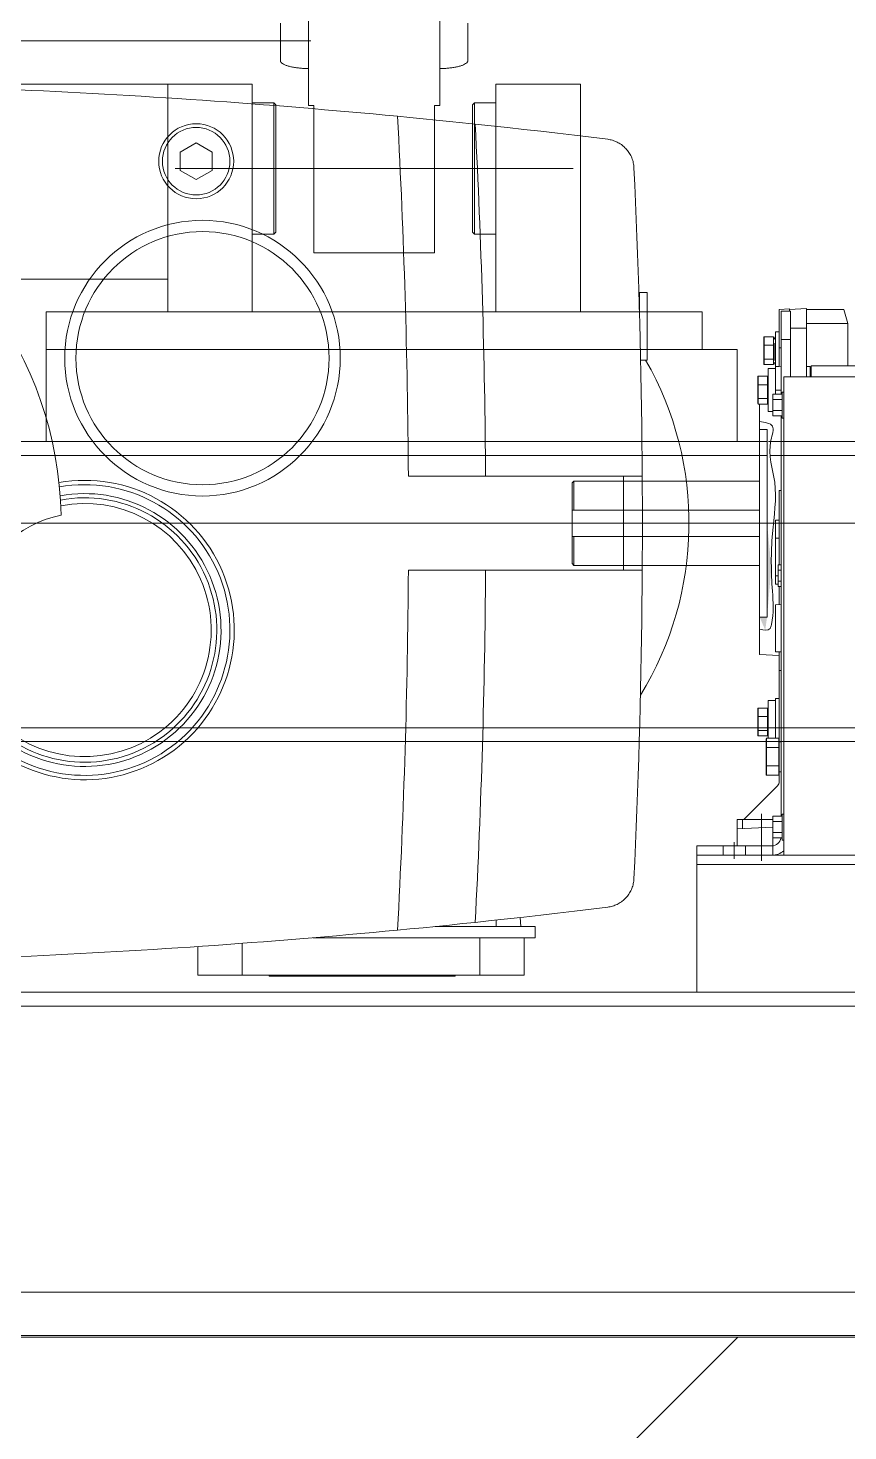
# Model space of a CAD drawing. Header units: millimetres. Extents: x 51154 to 151340, y -24069 to 30962.
# Drawn here: x 107887 to 108324, y -3900 to -3152 of the extents above; entities that cross this region are included whole.
import ezdxf

# ---------------------------------------------------------------- set-up
doc = ezdxf.new("R2010")
doc.units = ezdxf.units.MM
doc.linetypes.add('IMPORT-CENTER _5_', pattern=[10160, 6350, -1270, 1270, -1270])
for name, color, linetype, lineweight, true_color in [('_____KCI_M_1_Centerlines-1', 9, 'IMPORT-CENTER _5_', 9, 0x808080), ('Ломаная-1-1', 9, 'Continuous', 9, 0x808080), ('Ломаная-1-4', 9, 'IMPORT-CENTER _5_', 9, 0x808080), ('Партер_ТХ_для_Разрез_dwg _2_-1', 9, 'Continuous', 9, 0x808080)]:
    doc.layers.add(name, color=color, linetype=linetype, lineweight=lineweight, true_color=true_color)
for name, color, linetype, lineweight in [('Стены', 7, 'Continuous', 9), ('Структура _1_', 7, 'Continuous', 18), ('Штриховка разреза-2', 7, 'Continuous', 9)]:
    doc.layers.add(name, color=color, linetype=linetype, lineweight=lineweight)

# ---------------------------------------------------------------- blocks, each defined once
blk = doc.blocks.new('Партер_ТХ_для_Разрез_dwg_A$C1291ba09-8380813-Разрез 1-1')
at = {"layer": 'Ломаная-1-1'}
for p, q in [((108281.31, -3372.49), (107128.31, -3372.49)), ((108447.55, -3372.49), (108282.06, -3372.49)), ((107128.31, -3379.89), (108281.31, -3379.89)), ((108282.89, -3379.89), (108446.73, -3379.89)), ((106842.77, -3532.49), (108621.4, -3532.49)), ((106842.77, -3666.13), (108621.4, -3666.13)), ((106960.21, -3826.03), (108442.4, -3826.03)), ((106704.81, -3849.18), (108704.81, -3849.18))]:
    blk.add_line(p, q, dxfattribs=at)
at = {"layer": 'Ломаная-1-1', "flags": 128}
blk.add_lwpolyline([(107896.72, -3323.39), (108265.31, -3323.39), (108265.31, -3372.5), (107896.72, -3372.5)], close=True, dxfattribs=at)
blk.add_lwpolyline([(106842.77, -3673.53), (108621.4, -3673.53), (108621.4, -3525.09), (106842.77, -3525.09)], dxfattribs=at)
blk = doc.blocks.new('Партер_ТХ_для_Разрез_dwg_A$C23c36a71-8380815-Разрез 1-1')
at = {"layer": 'Ломаная-1-4'}
h = blk.add_hatch(color=256, dxfattribs=at)
h.paths.add_polyline_path([(108281.31, -3466.03), (108283.61, -3439.39), (108281.31, -3416.03)], flags=0)
h.paths.add_polyline_path([(108280.34, -3473), (108281.31, -3466.03), (108277.31, -3466.03)], flags=0)
at = {"layer": '_____KCI_M_1_Centerlines-1'}
blk.add_line((107678.69, -3416.03), (108439.31, -3416.03), dxfattribs=at)
at = {"layer": 'Ломаная-1-1'}
for p, q in [((108302.31, -3301.56), (108293.31, -3302.03)), ((108302.31, -3312.03), (108293.81, -3312.03)), ((108285.01, -3317.53), (108285.81, -3317.53)), ((108293.81, -3318.03), (108293.81, -3338.03)), ((108288.81, -3322.43), (108287.81, -3322.43)), ((108285.81, -3330.53), (108285.01, -3330.53)), ((108285.81, -3332.53), (108285.81, -3345.03)), ((108304.31, -3335.53), (108304.81, -3335.03)), ((108276.31, -3342.24), (108276.31, -3349.46)), ((108284.31, -3350.14), (108284.31, -3355.92)), ((108276.51, -3352.47), (108281.61, -3352.47)), ((108177.31, -3423.03), (108177.31, -3409.03)), ((108287.31, -3444.11), (108285.81, -3444.03)), ((108287.31, -3441.14), (108288.81, -3441.14)), ((108287.31, -3446.92), (108288.81, -3446.92)), ((108287.81, -3449.81), (108287.81, -3459.43)), ((108288.81, -3494.64), (108287.81, -3494.64)), ((108276.51, -3514.59), (108281.61, -3514.59)), ((108288.81, -3532.53), (108287.81, -3532.53)), ((108287.81, -3548.53), (108288.81, -3548.53)), ((108286.93, -3555.98), (108268.87, -3574.03)), ((108268.15, -3574.03), (108268.15, -3578.85)), ((108278.31, -3571.03), (108278.31, -3596.03)), ((108257.81, -3588.03), (108257.81, -3593.03)), ((108263.81, -3586.03), (108263.81, -3595.03)), ((108269.81, -3588.03), (108269.81, -3593.03))]:
    blk.add_line(p, q, dxfattribs=at)
at = {"layer": 'Ломаная-1-1', "flags": 128}
for points in [[(108287.81, -3332.43), (108287.81, -3322.43), (108287.81, -3302.03), (108293.31, -3301.74), (108293.31, -3302.03), (108293.31, -3303.03)], [(108288.81, -3347.26), (108288.81, -3318.03), (108293.81, -3318.03), (108293.81, -3303.03), (108288.81, -3303.03), (108288.81, -3318.03)], [(108299.31, -3301.72), (108302.31, -3301.56), (108302.31, -3312.03), (108302.31, -3338.03)], [(108302.31, -3302.03), (108322.31, -3302.03), (108324.31, -3309.5)], [(108302.31, -3309.5), (108324.31, -3309.5), (108324.31, -3332.03)], [(108279.51, -3321.24), (108279.51, -3316.82), (108279.71, -3316.59), (108279.71, -3321.16), (108284.81, -3321.16), (108284.81, -3328.6), (108285.01, -3328.46), (108285.01, -3326.44)], [(108279.71, -3316.59), (108284.81, -3316.59), (108285.01, -3316.82), (108285.01, -3318.06)], [(108285.01, -3320.01), (108285.01, -3321.24), (108284.81, -3321.16), (108284.81, -3316.59)], [(108287.81, -3313.93), (108285.81, -3314.03), (108285.81, -3332.53), (108287.81, -3332.43), (108288.81, -3332.37)], [(108285.01, -3330.46), (108285.01, -3331.24), (108284.81, -3331.47), (108284.81, -3328.6), (108279.71, -3328.6), (108279.71, -3321.16), (108279.51, -3321.24), (108279.51, -3328.46), (108279.51, -3331.24), (108279.71, -3331.47)], [(108279.51, -3328.46), (108279.71, -3328.6), (108279.71, -3331.47), (108284.81, -3331.47)], [(108285.01, -3329.24), (108285.01, -3328.46), (108285.01, -3324.03), (108285.01, -3321.24), (108285.01, -3323.26)], [(108284.31, -3356.53), (108281.81, -3356.53), (108281.81, -3336.89), (108281.81, -3333.53), (108285.81, -3333.53)], [(108302.31, -3332.43), (108304.31, -3332.53), (108304.31, -3338.03)], [(108304.81, -3338.03), (108304.81, -3332.03), (108364.81, -3332.03), (108424.81, -3332.03), (108424.81, -3338.03)], [(108281.81, -3352.24), (108281.61, -3352.47), (108281.61, -3349.6), (108276.51, -3349.6), (108276.51, -3352.47), (108276.31, -3352.24), (108276.31, -3349.46), (108276.51, -3349.6), (108276.51, -3342.16), (108276.31, -3342.24), (108276.31, -3337.82), (108276.51, -3337.59), (108276.51, -3342.16), (108281.61, -3342.16), (108281.61, -3337.59)], [(108276.51, -3337.59), (108281.61, -3337.59), (108281.81, -3337.82)], [(108281.81, -3342.24), (108281.61, -3342.16), (108281.61, -3349.6), (108281.81, -3349.46)], [(108289.31, -3347.26), (108284.31, -3347.26), (108284.31, -3350.14), (108289.31, -3350.14)], [(108288.81, -3345.03), (108285.81, -3345.03), (108285.81, -3347.26)], [(108290.31, -3346.13), (108289.31, -3346.13), (108289.31, -3347.06), (108289.31, -3359.93), (108290.31, -3359.93)], [(108287.81, -3486.58), (108277.31, -3486.03), (108277.31, -3416.03), (108277.31, -3352.47)], [(108289.31, -3358.81), (108284.31, -3358.81), (108284.31, -3355.92), (108289.31, -3355.92)], [(108288.81, -3553.03), (108288.81, -3572.26), (108288.81, -3358.81), (108288.81, -3378.03)], [(108277.31, -3366.03), (108281.31, -3366.03), (108281.31, -3466.03), (108277.31, -3466.03)], [(108178.31, -3393.53), (108177.31, -3394.53), (108177.31, -3409.03), (108277.31, -3409.03)], [(108277.31, -3393.53), (108178.31, -3393.53), (108178.31, -3409.03)], [(108288.81, -3398.53), (108287.81, -3398.53), (108287.81, -3438.26)], [(108287.81, -3414.47), (108285.81, -3414.47), (108285.81, -3424.03)], [(108178.31, -3438.53), (108177.31, -3437.53), (108177.31, -3423.03), (108277.31, -3423.03)], [(108277.31, -3438.53), (108178.31, -3438.53), (108178.31, -3423.03)], [(108287.81, -3423.93), (108285.81, -3424.03), (108285.81, -3444.03), (108285.81, -3448.48), (108287.31, -3448.51)], [(108288.81, -3449.81), (108287.31, -3449.81), (108287.31, -3446.92), (108287.31, -3441.14), (108287.31, -3438.26), (108288.81, -3438.26)], [(108288.81, -3459.37), (108285.81, -3459.53), (108285.81, -3484.53), (108288.81, -3484.69)], [(108287.81, -3484.64), (108287.81, -3494.64), (108287.81, -3553.86)], [(108281.81, -3514.82), (108281.61, -3514.59), (108281.61, -3519.16), (108276.51, -3519.16), (108276.51, -3514.59), (108276.31, -3514.82), (108276.31, -3519.24), (108276.51, -3519.16), (108276.51, -3526.6), (108276.31, -3526.46)], [(108281.81, -3530.72), (108281.81, -3513.89), (108281.81, -3510.53), (108285.81, -3510.53)], [(108285.81, -3530.72), (108285.81, -3509.53), (108287.81, -3509.43)], [(108276.31, -3519.24), (108276.31, -3526.46), (108276.31, -3529.24)], [(108281.81, -3519.24), (108281.61, -3519.16), (108281.61, -3526.6), (108281.81, -3526.46)], [(108276.31, -3529.24), (108276.51, -3529.47), (108281.61, -3529.47)], [(108276.51, -3529.47), (108276.51, -3526.6), (108281.61, -3526.6), (108281.61, -3529.47), (108281.81, -3529.24)], [(108280.81, -3545.32), (108280.81, -3535.74), (108280.81, -3530.95), (108281.01, -3530.72)], [(108280.81, -3535.74), (108281.01, -3535.62), (108281.01, -3530.72), (108287.61, -3530.72), (108287.81, -3530.95), (108287.81, -3535.74), (108287.81, -3545.32), (108287.81, -3550.12)], [(108287.81, -3535.74), (108287.61, -3535.62), (108281.01, -3535.62), (108281.01, -3545.44), (108280.81, -3545.32), (108280.81, -3550.12), (108281.01, -3550.35), (108287.61, -3550.35), (108287.81, -3550.12)], [(108281.01, -3550.35), (108281.01, -3545.44), (108287.61, -3545.44), (108287.61, -3535.62), (108287.61, -3530.72)], [(108287.61, -3550.35), (108287.61, -3545.44), (108287.81, -3545.32)], [(108287.81, -3553.86), (108287.75, -3554.44), (108287.58, -3555), (108287.3, -3555.52), (108286.93, -3555.98)], [(108284.31, -3593.03), (108284.31, -3574.03), (108268.15, -3574.03), (108265.31, -3574.03), (108265.31, -3579)], [(108284.31, -3575.14), (108284.31, -3572.26), (108289.31, -3572.26)], [(108284.31, -3580.92), (108284.31, -3575.14), (108289.31, -3575.14)], [(108290.31, -3571.13), (108289.31, -3571.13), (108289.31, -3578.03), (108289.31, -3584.93), (108290.31, -3584.93)], [(108265.31, -3588.03), (108265.31, -3579), (108284.31, -3578)], [(108289.31, -3583.81), (108284.31, -3583.81), (108284.31, -3580.92), (108289.31, -3580.92)], [(108283.81, -3593.03), (108243.81, -3593.03), (108243.81, -3588.03), (108283.81, -3588.03)], [(108265.31, -3593.03), (108364.81, -3593.03), (108464.31, -3593.03)]]:
    blk.add_lwpolyline(points, dxfattribs=at)
for points in [[(108290.31, -3593.03), (108290.31, -3338.03), (108296.31, -3338.03), (108433.31, -3338.03), (108439.31, -3338.03), (108439.31, -3593.03), (108433.31, -3593.03), (108296.31, -3593.03)], [(108485.81, -3593.03), (108243.81, -3593.03), (108243.81, -3598.03), (108485.81, -3598.03)], [(108485.81, -3598.03), (108243.81, -3598.03), (108243.81, -3666.03), (108485.81, -3666.03)]]:
    blk.add_lwpolyline(points, close=True, dxfattribs=at)
at = {"layer": 'Ломаная-1-1'}
for radius, end in [(5, 351.10057), (10, 310.5416)]:
    blk.add_arc((108283.81, -3583.03), radius, 270, end, dxfattribs=at)
blk.add_open_spline([(108277.31, -3361.81), (108280.25, -3362.23), (108286.23, -3363.1), (108280.64, -3377.89), (108287.91, -3395.27), (108283.1, -3422.73), (108283.62, -3448.15), (108285.15, -3464.54), (108282.77, -3473.58), (108279.6, -3473.01), (108277.31, -3472.59)], degree=3, knots=[0, 0, 0, 0, 7.286462, 14.792563, 37.28743, 64.701388, 95.323531, 113.255608, 115.382843, 121.007536, 121.007536, 121.007536, 121.007536], dxfattribs=at)
blk = doc.blocks.new('Партер_ТХ_для_Разрез_dwg_A$Cb5b2a088-8380819-Разрез 1-1')
at = {"layer": 'Ломаная-1-1'}
for p, q in [((108021.72, -3169.35), (108021.72, -3149.49)), ((108121.72, -3149.49), (108121.72, -3169.35)), ((107352.91, -3158.81), (108037.91, -3158.81)), ((108177.92, -3226.89), (107965.52, -3226.89)), ((107430.72, -3285.99), (107961.72, -3285.99))]:
    blk.add_line(p, q, dxfattribs=at)
at = {"layer": 'Ломаная-1-1', "flags": 128}
for points in [[(108106.72, -3146.65), (108036.72, -3146.65), (108036.72, -3161.04), (108036.72, -3193.28), (108039.52, -3193.28), (108039.52, -3271.89), (108103.91, -3271.89), (108103.91, -3193.28), (108106.72, -3193.28), (108106.72, -3161.04)], [(107896.72, -3323.39), (108246.72, -3323.39), (108246.72, -3303.39), (107896.72, -3303.39)]]:
    blk.add_lwpolyline(points, close=True, dxfattribs=at)
for points in [[(107430.72, -3303.39), (107430.72, -3181.89), (107961.72, -3181.89)], [(108006.72, -3303.39), (108006.72, -3205.34), (108006.72, -3181.89), (107961.72, -3181.89), (107961.72, -3303.39)], [(108136.72, -3303.39), (108136.72, -3205.34), (108136.72, -3181.89), (108181.72, -3181.89), (108181.72, -3303.39)], [(108006.72, -3191.89), (108018.22, -3191.89), (108018.22, -3261.89), (108006.72, -3261.89)], [(108018.22, -3261.89), (108019.22, -3260.89), (108019.22, -3192.89), (108018.22, -3191.89)], [(108125.22, -3261.89), (108124.22, -3260.89), (108124.22, -3192.89), (108125.22, -3191.89)], [(108136.72, -3191.89), (108125.22, -3191.89), (108125.22, -3261.89), (108136.72, -3261.89)]]:
    blk.add_lwpolyline(points, dxfattribs=at)
at = {"layer": 'Ломаная-1-1'}
for points, weights in [([(108021.72, -3169.35), (108021.72, -3173.6), (108036.72, -3173.6)], [1, 0.707106781186, 1]), ([(108106.72, -3173.6), (108121.72, -3173.6), (108121.72, -3169.35)], [1, 0.707106781219, 1])]:
    blk.add_rational_spline(points, weights, degree=2, dxfattribs=at)
blk = doc.blocks.new('Партер_ТХ_для_Разрез_dwg_CCLAB_2019121814574527_46-8380820-Разрез 1-1')
at = {"layer": 'Ломаная-1-1'}
for p, q in [((107525.81, -3185.04), (107520.81, -3185.27)), ((108212.93, -3293.53), (108213.31, -3293.53)), ((107525.81, -3326.82), (107525.81, -3505.24)), ((108089.99, -3391.03), (108214.73, -3391.03)), ((108204.81, -3391.03), (108204.81, -3441.03)), ((107485.89, -3441.08), (107485.89, -3441.04)), ((107485.89, -3441.04), (107485.89, -3441.09)), ((108089.99, -3441.03), (108214.73, -3441.03)), ((107488.81, -3573.53), (107488.91, -3573.53)), ((107488.81, -3608.53), (107490.44, -3608.53)), ((108136.73, -3627.64), (108136.85, -3631.03)), ((108149.59, -3626.23), (108150.01, -3631.03)), ((108001.36, -3640.02), (108001.36, -3657.03)), ((108128.02, -3637.03), (108128.02, -3657.03)), ((107520.81, -3646.8), (107525.81, -3647.02)), ((108112.97, -3657.03), (108112.97, -3657.53)), ((108113.07, -3657.03), (108113.07, -3657.53))]:
    blk.add_line(p, q, dxfattribs=at)
at = {"layer": 'Ломаная-1-1', "flags": 128}
for points in [[(107635.81, -3226.03), (107525.81, -3226.03), (107525.81, -3166.03), (107635.81, -3166.03)], [(107875.81, -3226.03), (107765.81, -3226.03), (107765.81, -3166.03), (107875.81, -3166.03)], [(107985.31, -3218.12), (107976.81, -3213.22), (107968.31, -3218.12), (107968.31, -3227.94), (107976.81, -3232.85), (107985.31, -3227.94)], [(107485.31, -3479.03), (107481.31, -3479.03), (107481.31, -3443.03), (107485.31, -3443.03)], [(107488.81, -3609.03), (107484.81, -3609.03), (107484.81, -3573.03), (107488.81, -3573.03)], [(107635.81, -3666.03), (107525.81, -3666.03), (107525.81, -3606.03), (107635.81, -3606.03)], [(107875.81, -3666.03), (107765.81, -3666.03), (107765.81, -3606.03), (107875.81, -3606.03)]]:
    blk.add_lwpolyline(points, close=True, dxfattribs=at)
for points in [[(107492.39, -3645.55), (107494.95, -3645.77), (107520.81, -3648.03), (107520.81, -3184.03), (107494.95, -3186.29), (107492.39, -3186.52)], [(108084.18, -3633), (108090.85, -3632.36), (108097.8, -3631.68), (108104.9, -3630.97), (108111.99, -3630.25), (108118.94, -3629.53), (108125.62, -3628.83), (108134.09, -3627.93), (108142.78, -3626.98), (108151.63, -3626), (108160.6, -3624.98), (108169.6, -3623.94), (108178.59, -3622.87), (108187.51, -3621.8), (108196.3, -3620.72), (108196.94, -3620.63), (108197.58, -3620.51), (108198.22, -3620.36), (108198.86, -3620.19), (108199.49, -3619.99), (108200.11, -3619.76), (108200.72, -3619.51), (108201.32, -3619.23), (108201.91, -3618.93), (108202.48, -3618.61), (108203.04, -3618.26), (108203.58, -3617.9), (108204.1, -3617.52), (108204.6, -3617.11), (108205.07, -3616.7), (108205.53, -3616.26), (108205.98, -3615.8), (108206.42, -3615.32), (108206.84, -3614.82), (108207.24, -3614.29), (108207.62, -3613.74), (108207.99, -3613.18), (108208.32, -3612.6), (108208.64, -3612), (108208.93, -3611.39), (108209.19, -3610.77), (108209.43, -3610.14), (108209.64, -3609.49), (108209.82, -3608.85), (108209.97, -3608.2), (108210.1, -3607.55), (108210.2, -3606.89), (108210.27, -3606.24), (108210.31, -3605.6), (108210.74, -3596.39), (108211.14, -3587.18), (108211.53, -3577.98), (108211.89, -3568.79), (108212.23, -3559.6), (108212.55, -3550.43), (108212.84, -3541.26), (108213.12, -3532.1), (108213.38, -3522.96), (108213.61, -3513.81), (108213.82, -3504.68), (108214.01, -3495.56), (108214.19, -3486.45), (108214.34, -3477.35), (108214.46, -3468.25), (108214.57, -3459.17), (108214.66, -3450.1), (108214.73, -3441.03), (108214.75, -3436.97), (108214.77, -3432.76), (108214.79, -3428.48), (108214.8, -3424.22), (108214.8, -3420.04), (108214.81, -3416.03), (108214.81, -3412.02), (108214.8, -3407.85), (108214.79, -3403.58), (108214.77, -3399.3), (108214.75, -3395.09), (108214.73, -3391.03), (108214.66, -3381.97), (108214.57, -3372.89), (108214.46, -3363.81), (108214.34, -3354.72), (108214.19, -3345.61), (108214.01, -3336.5), (108213.82, -3327.38), (108213.61, -3318.25), (108213.38, -3309.11), (108213.12, -3299.96), (108212.84, -3290.8), (108212.55, -3281.63), (108212.23, -3272.46), (108211.89, -3263.28), (108211.53, -3254.08), (108211.14, -3244.88), (108210.74, -3235.68), (108210.31, -3226.46), (108210.27, -3225.82), (108210.2, -3225.17), (108210.1, -3224.52), (108209.97, -3223.87), (108209.82, -3223.22), (108209.64, -3222.57), (108209.43, -3221.93), (108209.19, -3221.3), (108208.93, -3220.67), (108208.64, -3220.06), (108208.32, -3219.47), (108207.99, -3218.88), (108207.62, -3218.32), (108207.24, -3217.77), (108206.84, -3217.25), (108206.42, -3216.74), (108205.98, -3216.26), (108205.53, -3215.8), (108205.07, -3215.36), (108204.6, -3214.95), (108204.1, -3214.55), (108203.58, -3214.16), (108203.04, -3213.8), (108202.48, -3213.45), (108201.91, -3213.13), (108201.32, -3212.83), (108200.72, -3212.55), (108200.11, -3212.3), (108199.49, -3212.07), (108198.86, -3211.88), (108198.22, -3211.7), (108197.58, -3211.55), (108196.94, -3211.43), (108196.3, -3211.34), (108187.51, -3210.26), (108178.59, -3209.19), (108169.6, -3208.13), (108160.6, -3207.08), (108151.63, -3206.07), (108142.78, -3205.08), (108134.09, -3204.13), (108125.62, -3203.23), (108118.94, -3202.53), (108111.99, -3201.81), (108104.9, -3201.09), (108097.8, -3200.38), (108090.85, -3199.7), (108084.18, -3199.06)], [(108213.31, -3306.49), (108213.31, -3293.03), (108217.31, -3293.03), (108217.31, -3329.03), (108213.86, -3329.03)], [(107757.99, -3402.03), (107765.81, -3402.03), (107765.81, -3416.03), (107765.81, -3430.03), (107757.99, -3430.03)], [(107486.33, -3480.69), (107486.33, -3480.48), (107486.33, -3480.23), (107486.32, -3479.92), (107486.32, -3479.56), (107486.31, -3479.16), (107486.31, -3478.72), (107486.3, -3478.23), (107486.3, -3477.7), (107486.29, -3477.13), (107486.28, -3476.53), (107486.28, -3475.89), (107486.27, -3475.24), (107486.26, -3474.55), (107486.25, -3473.82), (107486.25, -3473.05), (107486.24, -3472.25), (107486.23, -3471.41), (107486.22, -3470.54), (107486.21, -3469.65), (107486.2, -3468.73), (107486.19, -3467.79), (107486.18, -3466.84), (107486.16, -3465.87), (107486.15, -3464.9), (107486.14, -3463.93), (107486.13, -3462.95), (107486.12, -3461.99), (107486.11, -3461.03), (107486.1, -3460.1), (107486.09, -3459.16), (107486.08, -3458.21), (107486.07, -3457.25), (107486.06, -3456.3), (107486.05, -3455.36), (107486.04, -3454.43), (107486.03, -3453.51), (107486.02, -3452.61), (107486.01, -3451.73), (107486, -3450.87), (107485.99, -3450.04), (107485.98, -3449.25), (107485.97, -3448.49), (107485.96, -3447.76), (107485.95, -3447.08), (107485.95, -3446.42), (107485.94, -3445.8), (107485.93, -3445.2), (107485.93, -3444.63), (107485.92, -3444.09), (107485.91, -3443.59), (107485.91, -3443.13), (107485.9, -3442.72), (107485.9, -3442.34), (107485.9, -3442.02), (107485.89, -3441.74), (107485.89, -3441.5), (107485.89, -3441.32), (107485.89, -3441.18), (107485.89, -3441.09), (107485.89, -3441.16), (107485.89, -3441.3), (107485.89, -3441.48), (107485.89, -3441.7), (107485.9, -3441.98), (107485.9, -3442.3), (107485.9, -3442.67), (107485.91, -3443.08), (107485.91, -3443.53), (107485.31, -3443.53)], [(107485.31, -3478.53), (107486.31, -3478.53), (107486.31, -3478.99), (107486.32, -3479.41), (107486.32, -3479.79), (107486.32, -3480.11), (107486.33, -3480.39), (107486.33, -3480.62), (107486.33, -3480.79)], [(107486.33, -3480.69), (107486.33, -3480.85), (107486.33, -3480.96), (107486.34, -3481.02), (107486.34, -3481.03), (107486.33, -3481), (107486.33, -3480.92), (107486.33, -3480.79)], [(108104.31, -3631.03), (108157.54, -3631.03), (108157.54, -3637.03), (108039.18, -3637.03)], [(108151.69, -3637.03), (108151.69, -3657.03), (107977.69, -3657.03), (107977.69, -3641.71)], [(108015.71, -3657.03), (108015.71, -3657.53), (108015.82, -3657.53)], [(108015.82, -3657.03), (108015.82, -3657.53), (108020.71, -3657.53)], [(108020.71, -3657.03), (108020.71, -3657.53), (108023.94, -3657.53)], [(108023.94, -3657.03), (108023.94, -3657.53), (108034.64, -3657.53)], [(108034.64, -3657.03), (108034.64, -3657.53), (108037.31, -3657.53)], [(108037.31, -3657.03), (108037.31, -3657.53), (108042.9, -3657.53)], [(108042.9, -3657.03), (108042.9, -3657.53), (108050.7, -3657.53)], [(108050.7, -3657.03), (108050.7, -3657.53), (108052.69, -3657.53)], [(108052.69, -3657.03), (108052.69, -3657.53), (108058.25, -3657.53)], [(108058.25, -3657.03), (108058.25, -3657.53), (108058.36, -3657.53)], [(108058.36, -3657.03), (108058.36, -3657.53), (108061.17, -3657.53)], [(108061.17, -3657.03), (108061.17, -3657.53), (108067.62, -3657.53)], [(108067.62, -3657.03), (108067.62, -3657.53), (108070.43, -3657.53)], [(108070.43, -3657.03), (108070.43, -3657.53), (108070.53, -3657.53)], [(108070.53, -3657.03), (108070.53, -3657.53), (108076.09, -3657.53)], [(108076.09, -3657.03), (108076.09, -3657.53), (108078.09, -3657.53)], [(108078.09, -3657.03), (108078.09, -3657.53), (108085.89, -3657.53)], [(108085.89, -3657.03), (108085.89, -3657.53), (108091.47, -3657.53)], [(108091.47, -3657.03), (108091.47, -3657.53), (108094.15, -3657.53)], [(108094.15, -3657.03), (108094.15, -3657.53), (108104.85, -3657.53)], [(108104.85, -3657.03), (108104.85, -3657.53), (108108.07, -3657.53)], [(108108.07, -3657.03), (108108.07, -3657.53), (108113.07, -3657.53), (108113.84, -3657.53)], [(108113.84, -3657.03), (108113.84, -3657.53), (108114.77, -3657.53)], [(108114.97, -3657.03), (108114.97, -3657.53), (108114.77, -3657.53), (108114.77, -3657.03)]]:
    blk.add_lwpolyline(points, dxfattribs=at)
at = {"layer": 'Ломаная-1-1'}
for centre, radius in [((107976.81, -3223.03), 20), ((107976.81, -3223.03), 18), ((107980.19, -3328.03), 73.5), ((107980.19, -3328.03), 67.5), ((107704.81, -3416.03), 150), ((107704.81, -3416.03), 142.5), ((107704.81, -3416.03), 140.77), ((107704.81, -3416.03), 130.92), ((107704.81, -3416.03), 125), ((107704.81, -3416.03), 115), ((107704.81, -3416.03), 55), ((107704.81, -3416.03), 53.85), ((107704.81, -3416.03), 17.1), ((107704.81, -3416.03), 12.5), ((107704.81, -3416.03), 12), ((107704.81, -3416.03), 10.5)]:
    blk.add_circle(centre, radius, dxfattribs=at)
for centre, radius, start, end in [((111488.34, -3416.03), 4000, 176.70744, 183.29256), ((107704.81, -7181.03), 4000, 89.12621, 90.9884), ((107704.81, -7181.03), 4000, 84.55773, 87.54986), ((111488.34, -3416.03), 4002.54, 176.71273, 180.35787), ((104090.07, -3416.03), 4000, 0.3581, 3.10938), ((104090.07, -3416.03), 4041.16, 0.35445, 3.01853), ((107704.81, -3416.03), 200, 72.24184, 153.50843), ((107704.81, -3416.03), 200, 1.2255, 71.80513), ((108064.69, -3416.03), 175, 328.40949, 29.81113), ((107704.81, -3416.03), 62.5, 12.94396, 180), ((107917.31, -3472.98), 79.81, 230.12484, 99.87), ((107917.31, -3472.98), 77.5, 230.00611, 99.98873), ((107704.81, -3416.03), 62.5, 347.42196, 12.57417), ((107917.31, -3472.98), 72.74, 229.67021, 100.32464), ((107917.31, -3472.98), 70.5, 229.46437, 100.53045), ((107917.31, -3472.98), 67.5, 229.13262, 100.86222), ((107704.81, -3416.03), 62.5, 180, 347.0558), ((107917.31, -3472.98), 62.5, 101.58164, 228.4132), ((104090.07, -3416.03), 4000, 356.89062, 359.6419), ((104090.07, -3416.03), 4041.16, 356.98147, 359.64555), ((111488.34, -3416.03), 4002.54, 180.93051, 183.28727), ((107704.81, -3416.03), 200, 206.49157, 270), ((107704.81, -3416.03), 200, 288.19487, 328.76934), ((107704.81, -3416.03), 200, 270, 287.75816), ((107704.81, 348.97), 4000, 272.45014, 275.44227), ((107704.81, 348.97), 4000, 269.0116, 270.87379)]:
    blk.add_arc(centre, radius, start, end, dxfattribs=at)
blk = doc.blocks.new('Партер_ТХ_для_Разрез_dwg _2_-8380805-Разрез 1-1')
at = {"layer": 'Ломаная-1-1', "flags": 128}
blk.add_lwpolyline([(104334.81, -4257.14), (104484.81, -3849.18), (116784.81, -3849.09), (116784.81, -4099.18)], dxfattribs=at)
for name in ['Партер_ТХ_для_Разрез_dwg_A$C23c36a71-8380815-Разрез 1-1', 'Партер_ТХ_для_Разрез_dwg_A$Cb5b2a088-8380819-Разрез 1-1', 'Партер_ТХ_для_Разрез_dwg_CCLAB_2019121814574527_46-8380820-Разрез 1-1', 'Партер_ТХ_для_Разрез_dwg_A$C1291ba09-8380813-Разрез 1-1']:
    blk.add_blockref(name, (0, 0))

msp = doc.modelspace()

# ---------------------------------------------------------------- hatches: boundary and pattern name
at = {"layer": 'Штриховка разреза-2'}
h = msp.add_hatch(dxfattribs=at)
h.set_pattern_fill('FP_2', color=256, style=0, pattern_type=2)
h.set_pattern_definition([(45, (99498.54, 6475), (-424.264, 424.264), [600, -100, 20, -100]), (45, (99498.54, 6899), (-424.264, 424.264), [])])
h.paths.add_polyline_path([(109177.18, -4100), (129081.62, -4100), (129081.62, -3850), (104481.62, -3850), (104481.62, -4100), (108795.45, -4100)], flags=0)

# ---------------------------------------------------------------- linework, layer by layer
at = {"layer": 'Стены'}
for p, q in [((106381.62, -3850), (110179.62, -3850)), ((106619.62, -3850), (108699.62, -3850))]:
    msp.add_line(p, q, dxfattribs=at)
at = {"layer": 'Структура _1_'}
msp.add_line((128781.62, -3850), (104481.62, -3850), dxfattribs=at)

# ---------------------------------------------------------------- block references
at = {"layer": 'Партер_ТХ_для_Разрез_dwg _2_-1'}
msp.add_blockref('Партер_ТХ_для_Разрез_dwg _2_-8380805-Разрез 1-1', (0, 0), dxfattribs=at)

doc.saveas('drawing.dxf')
